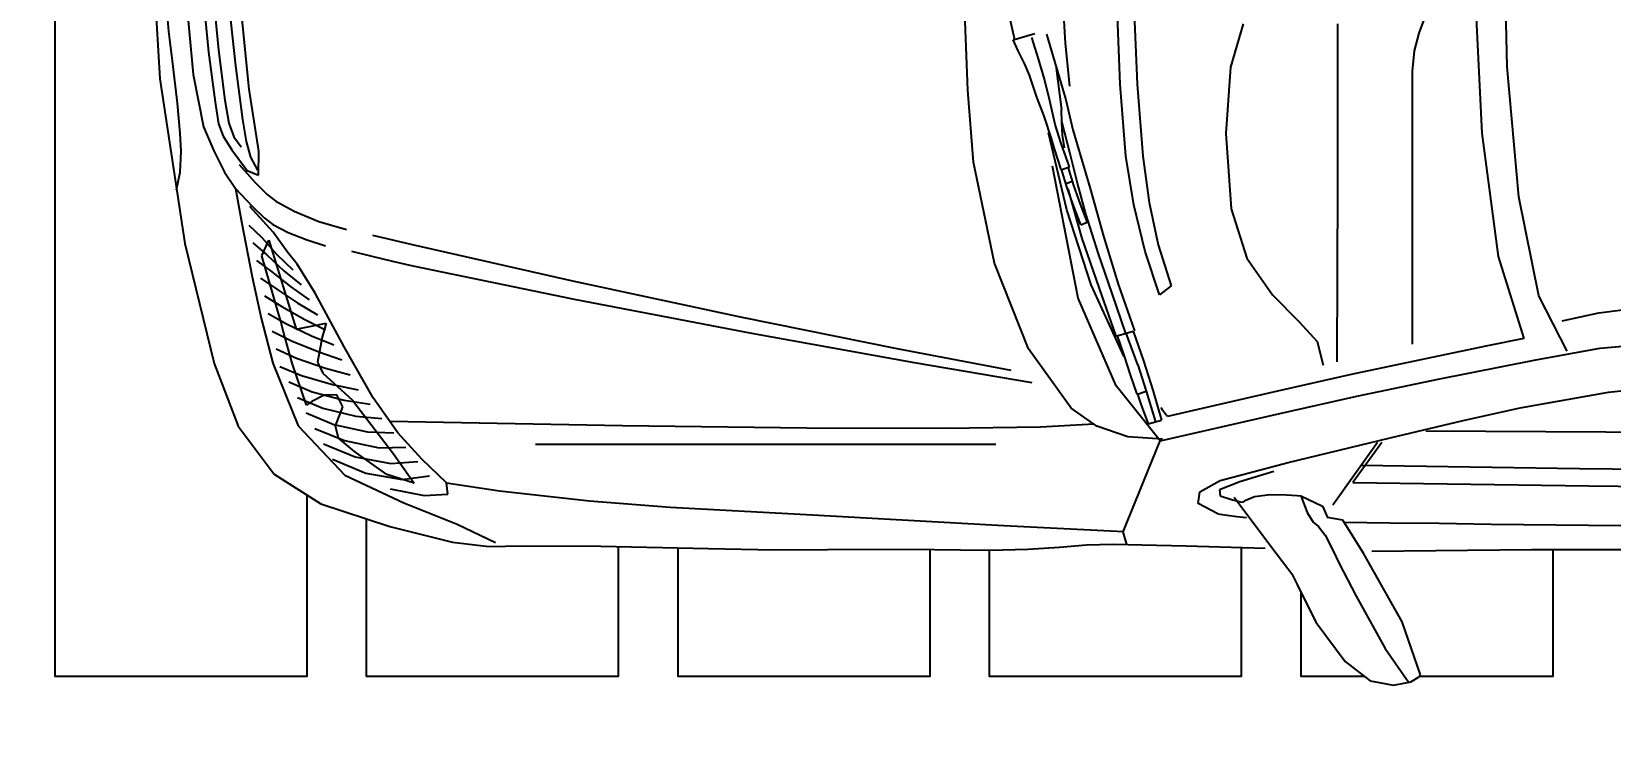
# Model space of a CAD drawing. Header units: millimetres. Extents: x -178 to 521, y -135 to 750.
# Drawn here: x -52.274 to -50.094, y 719.467 to 720.45 of the extents above; entities that cross this region are included whole.
import ezdxf

# ---------------------------------------------------------------- set-up
doc = ezdxf.new("R2010")
doc.units = ezdxf.units.MM
doc.header["$LTSCALE"] = 20
doc.header["$MEASUREMENT"] = 0
doc.header["$PDSIZE"] = -5
doc.layers.get('0').update_dxf_attribs({"linetype": 'CONTINUOUS'})
doc.layers.get('Defpoints').update_dxf_attribs({"linetype": 'CONTINUOUS'})
doc.layers.add('AR-ALV', color=5, linetype='CONTINUOUS')
doc.layers.add('E-Pen-C', color=4, linetype='CONTINUOUS', lineweight=15)
doc.layers.add('E-Pen-G', color=3, linetype='CONTINUOUS', lineweight=30)
doc.styles.add('F2', font='ARIALN.TTF')
doc.dimstyles.new('DIMENSION-1', dxfattribs={"dimtxt": 0.11, "dimasz": 0.07, "dimexe": 1, "dimexo": 0, "dimgap": 0.12, "dimtad": 1, "dimzin": 7, "dimdsep": 46, "dimtxsty": 'F2', "dimblk1": 'TRACO', "dimblk2": 'TRACO', "dimsah": 1, "dimcen": 1, "dimse1": 1, "dimse2": 1, "dimclrd": 256, "dimclre": 256, "dimclrt": 6, "dimadec": 0, "dimazin": 0, "dimtfac": 1, "dimtix": 1, "dimtmove": 2, "dimatfit": 3, "dimldrblk": 'TRACO', "dimfxl": 1, "dimtolj": 1, "dimtzin": 0, "dimarcsym": 0})

# ---------------------------------------------------------------- blocks, each defined once
blk = doc.blocks.new('TRACO')
at = {"layer": 'E-Pen-C'}
for p, q in [((0, 1), (0, -1)), ((-1, 0), (1, 0))]:
    blk.add_line(p, q, dxfattribs=at)
at = {"layer": 'E-Pen-G'}
blk.add_line((-0.424, -0.424), (0.424, 0.424), dxfattribs=at)
blk = doc.blocks.new('*D277')
at = {"linetype": 'Continuous', "lineweight": -2}
blk.add_line((-48.5409, 718.8567), (-48.5409, 722.4167), dxfattribs=at)
at = {"layer": 'Defpoints', "color": 0, "linetype": 'Continuous'}
for p in [(-51.1813, 722.4867), (-48.5409, 722.4867), (-49.5554, 718.7867)]:
    blk.add_point(p, dxfattribs=at)
at = {"linetype": 'Continuous', "lineweight": -2, "xscale": 0.07, "yscale": 0.07, "zscale": 0.07}
for p, rotation in [((-48.5409, 722.4867), 90), ((-48.5409, 718.7867), 270)]:
    blk.add_blockref('TRACO', p, dxfattribs=dict(at, rotation=rotation))
at = {"color": 6, "linetype": 'Continuous', "insert": (-48.7171, 720.6367), "char_height": 0.11, "attachment_point": 5, "rotation": 90, "style": 'F2'}
blk.add_mtext('\\A1;3.70', dxfattribs=at)
blk = doc.blocks.new('*D298')
at = {"linetype": 'Continuous', "lineweight": -2}
blk.add_line((-52.8354, 722.6891), (-49.7754, 722.6891), dxfattribs=at)
at = {"layer": 'Defpoints', "color": 0, "linetype": 'Continuous'}
for p in [(-49.7054, 722.6891), (-52.9054, 720.8367), (-49.7054, 718.6367)]:
    blk.add_point(p, dxfattribs=at)
at = {"linetype": 'Continuous', "lineweight": -2, "xscale": 0.07, "yscale": 0.07, "zscale": 0.07, "rotation": 180}
blk.add_blockref('TRACO', (-52.9054, 722.6891), dxfattribs=at)
at = {"linetype": 'Continuous', "lineweight": -2, "xscale": 0.07, "yscale": 0.07, "zscale": 0.07}
blk.add_blockref('TRACO', (-49.7054, 722.6891), dxfattribs=at)
at = {"color": 6, "linetype": 'Continuous', "insert": (-51.3054, 722.8652), "char_height": 0.11, "attachment_point": 5, "style": 'F2'}
blk.add_mtext('\\A1;3.20', dxfattribs=at)
blk = doc.blocks.new('Austin Mini dessus')
at = {"color": 8, "flags": 128}
for points in [[(1.1117, 3.9516), (1.1466, 3.978)], [(1.1466, 3.978), (1.1788, 3.984)], [(1.1671, 3.9332), (1.2, 3.9805)], [(1.1788, 3.984), (1.2025, 3.9796)], [(1.2159, 3.9699), (1.1905, 3.8965)], [(1.2025, 3.9796), (1.2133, 3.9732)], [(1.2133, 3.9732), (1.2159, 3.9699)], [(1.0718, 3.8974), (1.1117, 3.9516)], [(1.127, 3.8612), (1.1671, 3.9332)], [(1.0602, 3.8752), (1.0718, 3.8974)], [(1.1905, 3.8965), (1.1378, 3.8027)], [(1.0455, 3.8453), (1.0602, 3.8752)], [(1.1035, 3.8163), (1.127, 3.8612)], [(1.0383, 3.8304), (1.0455, 3.8453)], [(1.0093, 3.792), (1.0326, 3.8229)], [(1.0326, 3.8229), (1.0383, 3.8304)], [(1.0947, 3.7975), (1.1035, 3.8163)], [(-0.1204, 3.7865), (-0.0703, 3.7926)], [(-0.0703, 3.7926), (-0.0241, 3.7916)], [(0.0842, 3.7922), (0.2332, 3.7952)], [(0.2332, 3.7952), (0.3237, 3.797)], [(0.3237, 3.797), (0.3971, 3.7966)], [(0.3971, 3.7966), (0.5088, 3.7962)], [(0.5088, 3.7962), (0.581, 3.797)], [(0.581, 3.797), (0.6212, 3.7976)], [(0.6212, 3.7976), (0.674, 3.7963)], [(0.674, 3.7963), (0.7177, 3.7934)], [(0.7177, 3.7934), (0.7547, 3.7905)], [(0.8924, 3.7915), (1.0016, 3.7949)], [(1.0842, 3.7768), (1.0947, 3.7975)], [(1.1378, 3.8027), (1.1088, 3.7563)], [(1.1489, 3.7991), (1.3693, 3.7967)], [(1.3693, 3.7967), (1.6304, 3.7968)], [(-0.2069, 3.765), (-0.1204, 3.7865)], [(-0.114, 3.7617), (-0.0609, 3.787)], [(-0.0241, 3.7916), (0.0842, 3.7922)], [(0.6405, 3.7634), (0.8064, 3.7721)], [(0.7547, 3.7905), (0.7913, 3.7892)], [(0.7913, 3.7892), (0.8117, 3.7899)], [(0.8107, 3.7898), (0.8054, 3.7722)], [(0.8054, 3.7722), (0.8566, 3.6469)], [(0.8117, 3.7899), (0.831, 3.7901)], [(0.831, 3.7901), (0.8924, 3.7915)], [(0.9589, 3.7245), (1.0093, 3.792)], [(1.0753, 3.7651), (1.0842, 3.7768)], [(-0.302, 3.7337), (-0.2069, 3.765)], [(-0.1874, 3.7324), (-0.114, 3.7617)], [(0.3684, 3.7483), (0.6405, 3.7634)], [(0.936, 3.7475), (0.949, 3.7493)], [(0.949, 3.7493), (0.9623, 3.751)], [(0.9623, 3.751), (0.9758, 3.7525)], [(1.0594, 3.7455), (1.0677, 3.7588)], [(1.0677, 3.7588), (1.0753, 3.7651)], [(1.0806, 3.7369), (1.0877, 3.7528)], [(1.1088, 3.7563), (1.0877, 3.7528)], [(1.1098, 3.7592), (1.174, 3.7599)], [(1.174, 3.7599), (1.2419, 3.7604)], [(1.2419, 3.7604), (1.3135, 3.7616)], [(1.3135, 3.7616), (1.4923, 3.7636)], [(-0.3667, 3.6929), (-0.302, 3.7337)], [(-0.269, 3.694), (-0.1874, 3.7324)], [(-0.0554, 3.7158), (0.0688, 3.7297)], [(0.0688, 3.7297), (0.18, 3.7384)], [(0.18, 3.7384), (0.3684, 3.7483)], [(0.936, 3.7475), (0.9091, 3.7332)], [(0.9091, 3.7332), (0.9111, 3.717)], [(0.9395, 3.7228), (0.9564, 3.7282)], [(0.9564, 3.7282), (0.9673, 3.7309)], [(0.9673, 3.7309), (0.9712, 3.7316)], [(0.9712, 3.7316), (0.975, 3.7288)], [(0.975, 3.7288), (0.9869, 3.7238)], [(1.0506, 3.7228), (1.0594, 3.7455)], [(1.0506, 3.7228), (1.0806, 3.7369)], [(1.0947, 3.7351), (1.1565, 3.6487)], [(-0.2065, 3.713), (-0.1595, 3.7223)], [(-0.1595, 3.7223), (-0.127, 3.7206)], [(-0.127, 3.7206), (-0.1288, 3.7047)], [(-0.1288, 3.7047), (-0.0554, 3.7158)], [(0.9111, 3.717), (0.9395, 3.7016)], [(0.9383, 3.7145), (0.9395, 3.7228)], [(0.9665, 3.7034), (0.9383, 3.7145)], [(0.9869, 3.7238), (1.0083, 3.721)], [(1.0083, 3.721), (1.031, 3.7215)], [(1.031, 3.7215), (1.0455, 3.7223)], [(1.0455, 3.7223), (1.0506, 3.7228)], [(1.1226, 3.7043), (1.4484, 3.7087)], [(1.4484, 3.7087), (1.6921, 3.7115)], [(-0.4163, 3.6266), (-0.3667, 3.6929)], [(-0.3332, 3.6261), (-0.269, 3.694)], [(-0.2862, 3.6722), (-0.24, 3.6915)], [(-0.2108, 3.6933), (-0.2557, 3.6613)], [(-0.24, 3.6915), (-0.1897, 3.6999)], [(-0.1734, 3.7051), (-0.2108, 3.6933)], [(-0.2018, 3.6646), (-0.1734, 3.7051)], [(-0.1897, 3.6999), (-0.152, 3.6952)], [(-0.1288, 3.7047), (-0.1629, 3.672)], [(0.9395, 3.7016), (1.0331, 3.6766)], [(1.0136, 3.6893), (0.9665, 3.7034)], [(1.1626, 3.649), (1.1226, 3.7043)], [(1.1335, 3.6804), (1.4355, 3.6849)], [(1.4355, 3.6849), (1.6643, 3.6871)], [(-0.2983, 3.6509), (-0.2548, 3.669)], [(-0.2582, 3.5904), (-0.2018, 3.6646)], [(-0.2548, 3.669), (-0.2057, 3.6781)], [(-0.2057, 3.6781), (-0.1684, 3.6754)], [(-0.1629, 3.672), (-0.1958, 3.6357)], [(1.0331, 3.6766), (1.174, 3.6425)], [(-0.3103, 3.6295), (-0.2696, 3.6465)], [(-0.2776, 3.6432), (-0.2819, 3.6262)], [(-0.2557, 3.6613), (-0.2776, 3.6432)], [(-0.2696, 3.6465), (-0.2217, 3.6563)], [(-0.2217, 3.6563), (-0.1848, 3.6556)], [(0.6296, 3.652), (-0.0059, 3.652)], [(0.8118, 3.6411), (0.769, 3.6265)], [(0.8566, 3.6469), (0.7958, 3.5707)], [(0.8596, 3.6444), (0.8118, 3.6411)], [(0.8566, 3.6469), (0.909, 3.6348)], [(1.174, 3.6425), (1.2747, 3.6187)], [(-0.4494, 3.54), (-0.4163, 3.6266)], [(-0.3686, 3.5396), (-0.3332, 3.6261)], [(-0.3224, 3.6082), (-0.2844, 3.624)], [(-0.2844, 3.624), (-0.2378, 3.6344)], [(-0.2819, 3.6262), (-0.2717, 3.5998)], [(-0.2378, 3.6344), (-0.2012, 3.6358)], [(-0.1958, 3.6357), (-0.2299, 3.5876)], [(-0.2069, 3.6195), (0.1144, 3.6255)], [(0.1144, 3.6255), (0.369, 3.6287)], [(0.369, 3.6287), (0.5603, 3.6292)], [(0.5603, 3.6292), (0.6914, 3.6273)], [(0.6914, 3.6273), (0.7656, 3.6231)], [(0.769, 3.6265), (0.7337, 3.6018)], [(0.835, 3.6098), (0.8402, 3.6233)], [(0.8372, 3.5784), (0.8502, 3.6203)], [(0.8402, 3.6233), (0.8582, 3.6183)], [(0.8462, 3.577), (0.8582, 3.6183)], [(0.909, 3.6348), (1.0218, 3.609)], [(1.2235, 3.6328), (1.5547, 3.6348)], [(1.2747, 3.6187), (1.3537, 3.601)], [(-0.3219, 3.5976), (-0.3417, 3.5395)], [(-0.3344, 3.5868), (-0.2992, 3.6015)], [(-0.3144, 3.5923), (-0.3219, 3.5976)], [(-0.2992, 3.6015), (-0.2538, 3.6126)], [(-0.2717, 3.5998), (-0.28, 3.5832)], [(-0.2698, 3.5907), (-0.2341, 3.5963)], [(-0.2538, 3.6126), (-0.2177, 3.6161)], [(0.7337, 3.6018), (0.675, 3.5196)], [(0.8299, 3.5961), (0.835, 3.6098)], [(0.8604, 3.6051), (0.8577, 3.6008)], [(0.8634, 3.6093), (0.8604, 3.6051)], [(0.8666, 3.6133), (0.8634, 3.6093)], [(0.9143, 3.6021), (0.8666, 3.6133)], [(1.0183, 3.578), (0.9143, 3.6021)], [(1.0218, 3.609), (1.1282, 3.5852)], [(1.3537, 3.601), (1.4755, 3.5794)], [(-0.3465, 3.5655), (-0.3139, 3.579)], [(-0.2975, 3.5839), (-0.3144, 3.5923)], [(-0.3139, 3.579), (-0.2698, 3.5907)], [(-0.2994, 3.5535), (-0.2582, 3.5904)], [(-0.28, 3.5832), (-0.2975, 3.5839)], [(-0.2858, 3.5689), (-0.2505, 3.5765)], [(-0.2299, 3.5876), (-0.2701, 3.5169)], [(0.8151, 3.5556), (0.8242, 3.5824)], [(0.8252, 3.5824), (0.8299, 3.5961)], [(0.8252, 3.5824), (0.8372, 3.5784)], [(0.8257, 3.5419), (0.8372, 3.5784)], [(0.8334, 3.5361), (0.8462, 3.577)], [(1.12, 3.5551), (1.0183, 3.578)], [(1.1282, 3.5852), (1.2404, 3.5618)], [(1.4755, 3.5794), (1.6204, 3.564)], [(-0.3585, 3.5441), (-0.3287, 3.5566)], [(-0.3287, 3.5566), (-0.2858, 3.5689)], [(-0.3066, 3.538), (-0.2994, 3.5535)], [(-0.2955, 3.5465), (-0.2617, 3.5558)], [(0.517, 3.5386), (0.6793, 3.5662)], [(0.7958, 3.5707), (0.7435, 3.4498)], [(0.8063, 3.5287), (0.8151, 3.5556)], [(1.2053, 3.5371), (1.12, 3.5551)], [(1.2404, 3.5618), (1.3729, 3.5353)], [(-0.4897, 3.3744), (-0.4494, 3.54)], [(-0.3843, 3.4776), (-0.3686, 3.5396)], [(-0.3639, 3.5197), (-0.3356, 3.5327)], [(-0.3417, 3.5395), (-0.3534, 3.4979)], [(-0.3356, 3.5327), (-0.2955, 3.5465)], [(-0.3001, 3.5036), (-0.3066, 3.538)], [(-0.3051, 3.524), (-0.273, 3.5351)], [(0.2925, 3.4981), (0.517, 3.5386)], [(0.4929, 3.5192), (0.6502, 3.5491)], [(0.8067, 3.5309), (0.7615, 3.4315)], [(0.8257, 3.5419), (0.8097, 3.4979)], [(0.8192, 3.4954), (0.8334, 3.5361)], [(1.0731, 3.5095), (1.0817, 3.5421)], [(1.1011, 3.5379), (1.1017, 3.2922)], [(1.3084, 3.5158), (1.2053, 3.5371)], [(1.3729, 3.5353), (1.4635, 3.5186)], [(-0.3424, 3.5089), (-0.3051, 3.524)], [(-0.3148, 3.5016), (-0.2843, 3.5144)], [(-0.2701, 3.5169), (-0.3098, 3.443)], [(0.2791, 3.4759), (0.4929, 3.5192)], [(0.675, 3.5196), (0.6278, 3.4015)], [(0.7972, 3.5019), (0.8063, 3.5287)], [(1.0484, 3.4825), (1.0731, 3.5095)], [(1.2049, 3.5135), (1.2049, 3.1364)], [(1.3585, 3.5054), (1.3084, 3.5158)], [(1.4186, 3.5228), (1.3793, 3.4466)], [(1.4635, 3.5186), (1.6129, 3.5061)], [(-0.374, 3.3698), (-0.3363, 3.4925)], [(-0.3693, 3.4953), (-0.3424, 3.5089)], [(-0.3534, 3.4979), (-0.3572, 3.4821)], [(-0.3493, 3.4851), (-0.3148, 3.5016)], [(-0.3363, 3.4925), (-0.2946, 3.4845)], [(-0.3244, 3.4792), (-0.2956, 3.4936)], [(-0.2946, 3.4845), (-0.3001, 3.5036)], [(0.0478, 3.4514), (0.2925, 3.4981)], [(0.7718, 3.4351), (0.7952, 3.5024)], [(0.8092, 3.4984), (0.7905, 3.4435)], [(0.7952, 3.5024), (0.8192, 3.4954)], [(0.7985, 3.4305), (0.8212, 3.4949)], [(1.323, 3.3924), (1.3585, 3.5054)], [(-0.3968, 3.4202), (-0.3843, 3.4776)], [(-0.3572, 3.4821), (-0.3836, 3.3914)], [(-0.3746, 3.4709), (-0.3493, 3.4851)], [(-0.3561, 3.4613), (-0.3244, 3.4792)], [(-0.3341, 3.4567), (-0.3068, 3.4729)], [(0.0453, 3.4261), (0.2791, 3.4759)], [(1.0114, 3.445), (1.0484, 3.4825)], [(1.4113, 3.481), (1.462, 3.47)], [(1.462, 3.47), (1.5309, 3.4613)], [(-0.38, 3.4466), (-0.3561, 3.4613)], [(-0.363, 3.4375), (-0.3341, 3.4567)], [(-0.3437, 3.4343), (-0.3181, 3.4522)], [(-0.1749, 3.4052), (0.0478, 3.4514)], [(0.7435, 3.4498), (0.7081, 3.2674)], [(0.8558, 3.4451), (0.8359, 3.3854)], [(0.8715, 3.4329), (0.8558, 3.4451)], [(0.9762, 3.3945), (1.0114, 3.445)], [(1.3793, 3.4466), (1.3517, 3.3099)], [(-0.3854, 3.4222), (-0.363, 3.4375)], [(-0.3698, 3.4136), (-0.3437, 3.4343)], [(-0.3534, 3.4119), (-0.3294, 3.4315)], [(-0.3098, 3.443), (-0.3346, 3.403)], [(-0.172, 3.3767), (0.0453, 3.4261)], [(0.7615, 3.4315), (0.7277, 3.3278)], [(0.7484, 3.3675), (0.7718, 3.4351)], [(0.7905, 3.4435), (0.7715, 3.3887)], [(0.7785, 3.3642), (0.7985, 3.4305)], [(0.8536, 3.3763), (0.8715, 3.4329)], [(-0.4112, 3.3468), (-0.3968, 3.4202)], [(-0.3908, 3.3978), (-0.3698, 3.4136)], [(-0.3767, 3.3898), (-0.3534, 3.4119)], [(-0.363, 3.3894), (-0.3407, 3.4108)], [(-0.3346, 3.403), (-0.3481, 3.3863)], [(-0.2013, 3.399), (-0.1749, 3.4052)], [(0.6278, 3.4015), (0.5988, 3.2619)], [(-0.3961, 3.3734), (-0.3767, 3.3898)], [(-0.3836, 3.3914), (-0.374, 3.3698)], [(-0.3836, 3.366), (-0.363, 3.3894)], [(-0.3481, 3.3863), (-0.3679, 3.3589)], [(-0.2599, 3.3851), (-0.2335, 3.3912)], [(-0.2335, 3.3912), (-0.2013, 3.399)], [(0.7715, 3.3887), (0.7537, 3.3335)], [(0.8359, 3.3854), (0.8202, 3.3211)], [(0.9547, 3.3266), (0.9762, 3.3945)], [(1.3004, 3.222), (1.323, 3.3924)], [(-0.5243, 3.1472), (-0.4897, 3.3744)], [(-0.4015, 3.349), (-0.3836, 3.366)], [(-0.3679, 3.3589), (-0.4003, 3.3232)], [(-0.3683, 3.348), (-0.347, 3.3593)], [(-0.347, 3.3593), (-0.3226, 3.369)], [(-0.3226, 3.369), (-0.2958, 3.3774)], [(-0.2307, 3.363), (-0.2112, 3.3675)], [(-0.2112, 3.3675), (-0.1915, 3.3721)], [(-0.1915, 3.3721), (-0.172, 3.3767)], [(0.7293, 3.299), (0.7484, 3.3675)], [(0.7597, 3.2985), (0.7785, 3.3642)], [(0.8415, 3.3179), (0.8536, 3.3763)], [(-0.4198, 3.2983), (-0.4112, 3.3468)], [(-0.397, 3.3226), (-0.3805, 3.3391)], [(-0.3805, 3.3391), (-0.3683, 3.348)], [(-0.339, 3.3298), (-0.3048, 3.3438)], [(-0.3048, 3.3438), (-0.2667, 3.355)], [(0.7472, 3.3485), (0.7374, 3.3232)], [(0.7462, 3.3202), (0.7557, 3.3455)], [(0.7472, 3.3485), (0.7557, 3.345)], [(-0.4198, 3.2983), (-0.397, 3.3226)], [(-0.3764, 3.3069), (-0.3644, 3.3161)], [(-0.3644, 3.3161), (-0.339, 3.3298)], [(0.7277, 3.3278), (0.7023, 3.2216)], [(0.7374, 3.3232), (0.728, 3.2975)], [(0.7371, 3.2944), (0.7462, 3.3202)], [(0.7537, 3.3335), (0.7422, 3.2911)], [(0.8202, 3.3211), (0.8092, 3.2537)], [(0.8325, 3.2537), (0.8415, 3.3179)], [(0.9474, 3.2223), (0.9547, 3.3266)], [(-0.5014, 3.3001), (-0.4965, 3.2759)], [(-0.435, 3.2757), (-0.4198, 3.2983)], [(-0.3926, 3.2902), (-0.3764, 3.3069)], [(0.728, 3.2975), (0.7203, 3.2716)], [(0.7263, 3.2915), (0.7353, 3.2885)], [(0.7293, 3.2686), (0.7371, 3.2944)], [(0.7422, 3.2911), (0.7318, 3.2485)], [(0.7478, 3.258), (0.7597, 3.2985)], [(1.1017, 3.2922), (1.1017, 3.0712)], [(1.3517, 3.3099), (1.3356, 3.1305)], [(-0.4965, 3.2759), (-0.4951, 3.2474)], [(-0.4498, 3.2462), (-0.435, 3.2757)], [(-0.4251, 3.2451), (-0.4036, 3.2735)], [(-0.415, 3.2655), (-0.3926, 3.2902)], [(-0.4036, 3.2735), (-0.3881, 3.2799)], [(-0.3992, 3.255), (-0.3897, 3.273)], [(-0.3881, 3.2799), (-0.3879, 3.2469)], [(0.7198, 3.2721), (0.7153, 3.258)], [(0.7208, 3.2721), (0.7313, 3.2686)], [(-0.4054, 3.2337), (-0.3992, 3.255)], [(0.5988, 3.2619), (0.5909, 3.1628)], [(0.7153, 3.258), (0.7105, 3.2437)], [(0.7313, 3.2686), (0.72, 3.2361)], [(0.7318, 3.2485), (0.7208, 3.2061)], [(0.7361, 3.2172), (0.7478, 3.258)], [(0.8092, 3.2537), (0.8014, 3.1546)], [(0.8246, 3.1546), (0.8325, 3.2537)], [(-0.4951, 3.2474), (-0.4961, 3.222)], [(-0.4642, 3.2131), (-0.4498, 3.2462)], [(-0.4433, 3.2092), (-0.4368, 3.2263)], [(-0.4368, 3.2263), (-0.4251, 3.2451)], [(-0.4292, 3.2081), (-0.4223, 3.2271)], [(-0.4223, 3.2271), (-0.4123, 3.2411)], [(-0.4102, 3.2033), (-0.4054, 3.2337)], [(-0.3879, 3.2469), (-0.4009, 3.1615)], [(0.7063, 3.2296), (0.6964, 3.1985)], [(0.7105, 3.2437), (0.7063, 3.2296)], [(0.72, 3.2361), (0.7116, 3.2101)], [(0.7243, 3.2421), (0.7215, 3.2248)], [(-0.4961, 3.222), (-0.5002, 3.1805)], [(-0.4783, 3.1411), (-0.4642, 3.2131)], [(-0.4482, 3.1794), (-0.4433, 3.2092)], [(-0.4345, 3.1767), (-0.4292, 3.2081)], [(0.7116, 3.2101), (0.7041, 3.1774)], [(0.721, 3.2072), (0.7203, 3.1896)], [(0.7215, 3.2248), (0.721, 3.2072)], [(0.7263, 3.1761), (0.7361, 3.2172)], [(0.9535, 3.1308), (0.9474, 3.2223)], [(1.2904, 3.0155), (1.3004, 3.222)], [(-0.42, 3.129), (-0.4102, 3.2033)], [(0.6964, 3.1985), (0.6864, 3.1723)], [(0.7123, 3.1286), (0.7203, 3.1896)], [(-0.5002, 3.1805), (-0.5068, 3.1221)], [(-0.457, 3.1102), (-0.4482, 3.1794)], [(-0.4433, 3.1075), (-0.4345, 3.1767)], [(-0.4009, 3.1615), (-0.4139, 3.0323)], [(0.5909, 3.1628), (0.5858, 3.0317)], [(0.6864, 3.1723), (0.6761, 3.1418)], [(0.7041, 3.1774), (0.6969, 3.1476)], [(0.6998, 3.0852), (0.7263, 3.1761)], [(-0.5405, 2.876), (-0.5243, 3.1472)], [(-0.4897, 3.0166), (-0.4783, 3.1411)], [(0.6761, 3.1418), (0.6698, 3.1266)], [(0.6969, 3.1476), (0.6884, 3.1193)], [(0.7318, 3.1572), (0.726, 3.0977)], [(0.8014, 3.1546), (0.7962, 3.0235)], [(0.8194, 3.0235), (0.8246, 3.1546)], [(-0.5068, 3.1221), (-0.5121, 3.0818)], [(-0.4326, 3.01), (-0.42, 3.129)], [(0.6698, 3.1266), (0.6607, 3.1082)], [(0.6884, 3.1193), (0.6795, 3.0899)], [(0.9712, 3.0712), (0.9535, 3.1308)], [(1.2049, 3.1364), (1.2077, 3.1082)], [(1.3356, 3.1305), (1.3308, 2.9266)], [(-0.4678, 3.0008), (-0.457, 3.1102)], [(-0.4541, 2.9981), (-0.4433, 3.1075)], [(0.6607, 3.1082), (0.6538, 3.0932)], [(0.726, 3.0977), (0.7219, 3.0275)], [(1.2077, 3.1082), (1.214, 3.084)], [(-0.5121, 3.0818), (-0.5164, 3.0261)], [(0.6338, 2.997), (0.6553, 3.0927)], [(0.6538, 3.0932), (0.6836, 3.0845)], [(1.214, 3.084), (1.2213, 3.064)]]:
    blk.add_lwpolyline(points, dxfattribs=at)

msp = doc.modelspace()

# ---------------------------------------------------------------- linework, layer by layer
at = {"layer": 'AR-ALV', "color": 8, "linetype": 'Continuous'}
for points in [[(-52.1068, 720.5588), (-52.2416, 720.5588), (-52.2416, 719.5598), (-51.8933, 719.5598), (-51.8933, 719.81)], [(-51.8116, 719.7773), (-51.8116, 719.5598), (-51.4633, 719.5598), (-51.4633, 719.7388)], [(-51.3815, 719.7372), (-51.3815, 719.5598), (-51.0332, 719.5598), (-51.0332, 719.7351)], [(-50.9515, 719.7339), (-50.9515, 719.5598), (-50.6032, 719.5598), (-50.6032, 719.7377)], [(-50.3577, 719.5598), (-50.1731, 719.5598), (-50.1731, 719.7349)], [(-50.5214, 719.6757), (-50.5214, 719.5598), (-50.4337, 719.5598)]]:
    msp.add_lwpolyline(points, dxfattribs=at)

# ---------------------------------------------------------------- block references
at = {"color": 8, "xscale": -1, "rotation": 180}
msp.add_blockref('Austin Mini dessus', (-51.5721, 723.5316), dxfattribs=at)

# ---------------------------------------------------------------- dimensions: what is measured, and where the dimension line sits
at = {"color": 8, "linetype": 'Continuous'}
dim = msp.add_linear_dim(base=(-49.7054, 722.6891), p1=(-52.9054, 720.8367), p2=(-49.7054, 718.6367), dimstyle='DIMENSION-1', dxfattribs=at)
dim.commit()
dim.dimension.update_dxf_attribs({"geometry": '*D298', "text_midpoint": (-51.3054, 722.8652)})
dim = msp.add_linear_dim(base=(-48.5409, 722.4867), p1=(-49.5554, 718.7867), p2=(-51.1813, 722.4867), angle=90, dimstyle='DIMENSION-1', dxfattribs=at)
dim.commit()
dim.dimension.update_dxf_attribs({"geometry": '*D277', "text_midpoint": (-48.7171, 720.6367)})

doc.saveas('drawing.dxf')
